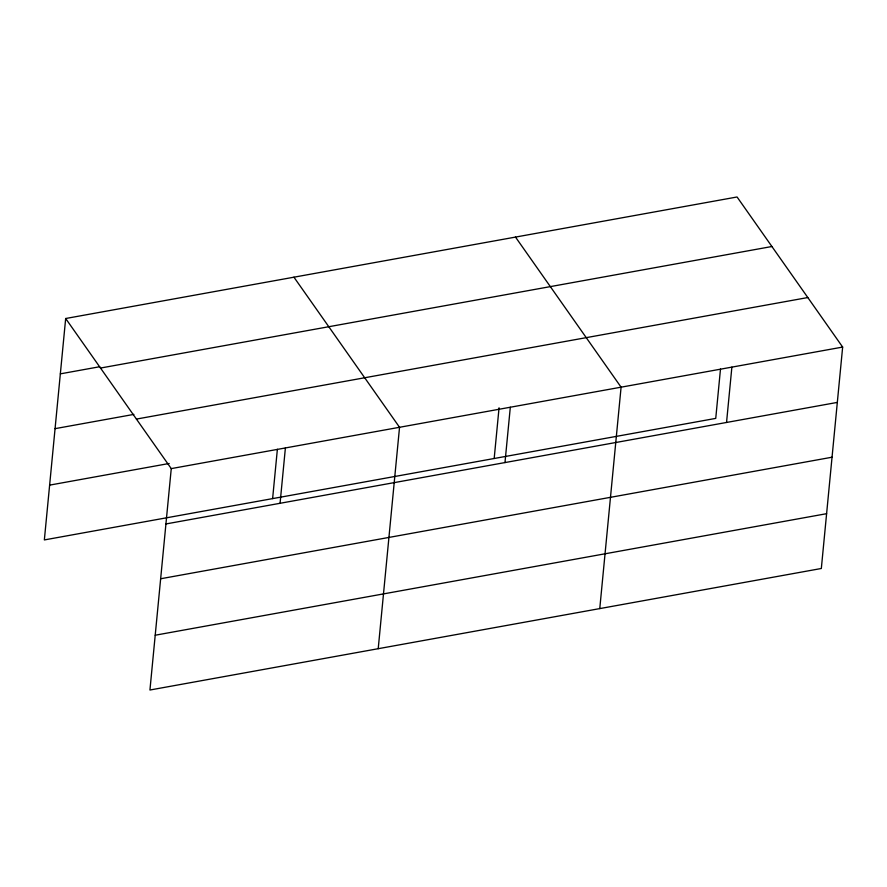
<?xml version="1.0" encoding="UTF-8"?>
<svg xmlns="http://www.w3.org/2000/svg" width="887" height="887" viewBox="0 0 887 887"><rect width="100%" height="100%" fill="white"/><g stroke="black" fill="none" stroke-linecap="round" stroke-linejoin="round"><path stroke-width="1.33" d="M65.671 318.511L171.258 468.613L149.936 690.019L821.329 568.489L842.65 347.072L737.064 196.981L65.671 318.511L44.35 539.928L715.742 418.387L720.488 369.059M272.619 498.605L277.376 449.277M280.07 503.295L285.392 447.946M378.217 648.696L399.538 427.29L293.941 277.188M494.181 458.49L499.059 407.798M504.98 462.57L510.313 407.233M599.767 608.593L621.088 387.187L515.502 237.084M726.542 422.467L731.875 367.129M60.338 373.859L99.743 366.719M100.519 368.05L771.901 246.508M55.061 428.654L133.87 414.395M136.421 419.085L807.802 297.544M49.628 485.122L169.195 463.48M171.258 468.613L842.65 347.072M165.936 523.951L837.317 402.41M160.658 578.756L832.039 457.215M155.214 635.225L826.606 513.684"/></g></svg>
